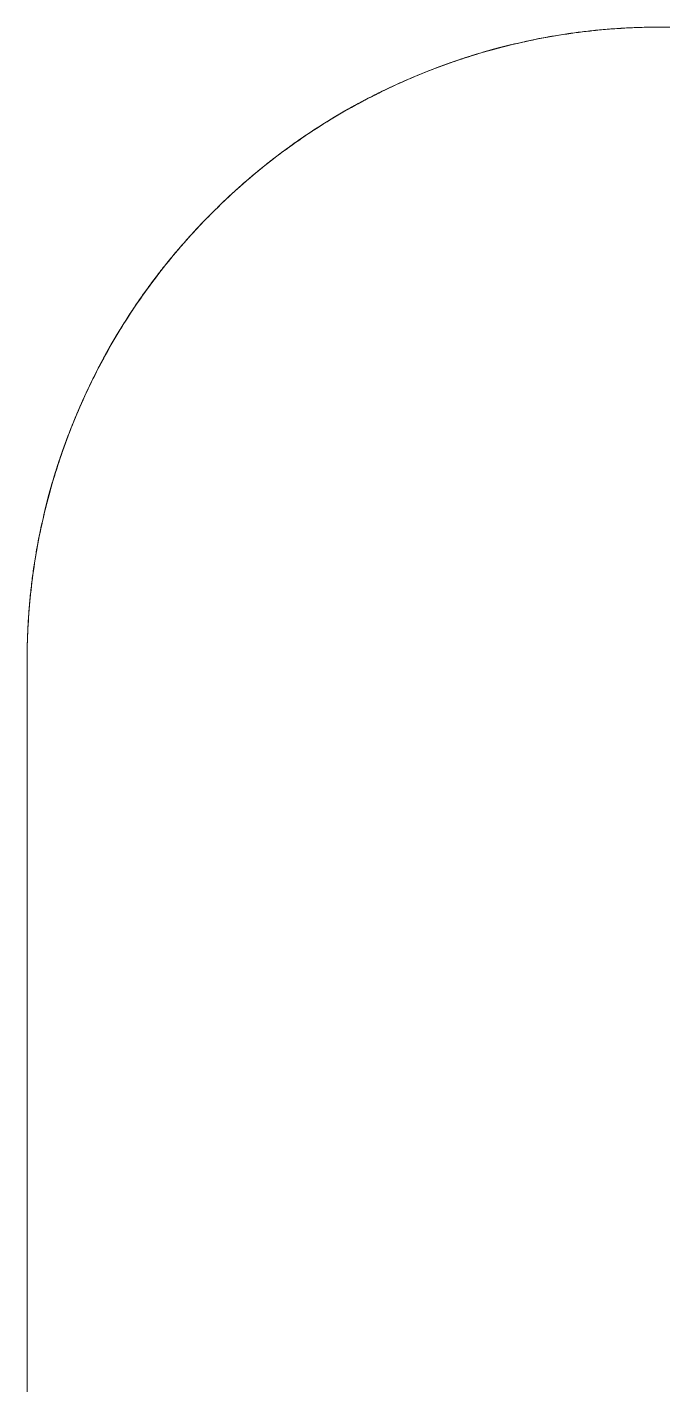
# Model space of a CAD drawing. Header units: millimetres. Extents: x 2915 to 5291, y 1031 to 4391.
# Drawn here: x 3677.07 to 3684.1, y 3684.53 to 3699.56 of the extents above; entities that cross this region are included whole.
import ezdxf

# ---------------------------------------------------------------- set-up
doc = ezdxf.new("R2010")
doc.units = ezdxf.units.MM

msp = doc.modelspace()

# ---------------------------------------------------------------- linework, layer by layer
at = {"linetype": 'Continuous', "lineweight": 18}
for points, degree in [([(3677.065, 3692.557), (3677.065, 3692.786), (3677.088, 3693.244), (3677.189, 3693.925), (3677.356, 3694.592), (3677.588, 3695.24), (3677.882, 3695.862), (3678.236, 3696.452), (3678.646, 3697.005), (3679.108, 3697.514), (3679.617, 3697.977), (3680.17, 3698.386), (3680.76, 3698.74), (3681.382, 3699.034), (3682.03, 3699.266), (3682.697, 3699.433), (3683.378, 3699.534), (3683.836, 3699.557), (3684.065, 3699.557)], 3), ([(3767.568, 3699.557), (3684.065, 3699.557)], 1), ([(3684.065, 3699.557), (3767.568, 3699.557)], 1), ([(3684.065, 3699.557), (3767.568, 3699.557)], 1), ([(3677.065, 3692.557), (3677.065, 3506.557)], 1), ([(3677.065, 3506.557), (3677.065, 3692.557)], 1), ([(3677.065, 3506.557), (3677.065, 3692.557)], 1)]:
    msp.add_open_spline(points, degree=degree, dxfattribs=at)
for points in [[(3684.065, 3699.557), (3682.674, 3699.557), (3680.101, 3698.492), (3679.116, 3697.506), (3678.132, 3696.523), (3677.065, 3693.95), (3677.065, 3692.557)], [(3677.065, 3692.557), (3677.065, 3693.948), (3678.13, 3696.521), (3679.116, 3697.506), (3680.099, 3698.49), (3682.672, 3699.557), (3684.065, 3699.557)]]:
    msp.add_open_spline(points, degree=2, knots=[0, 0, 0, 0.25, 0.5, 0.5, 0.75, 1, 1, 1], dxfattribs=at)

doc.saveas('drawing.dxf')
